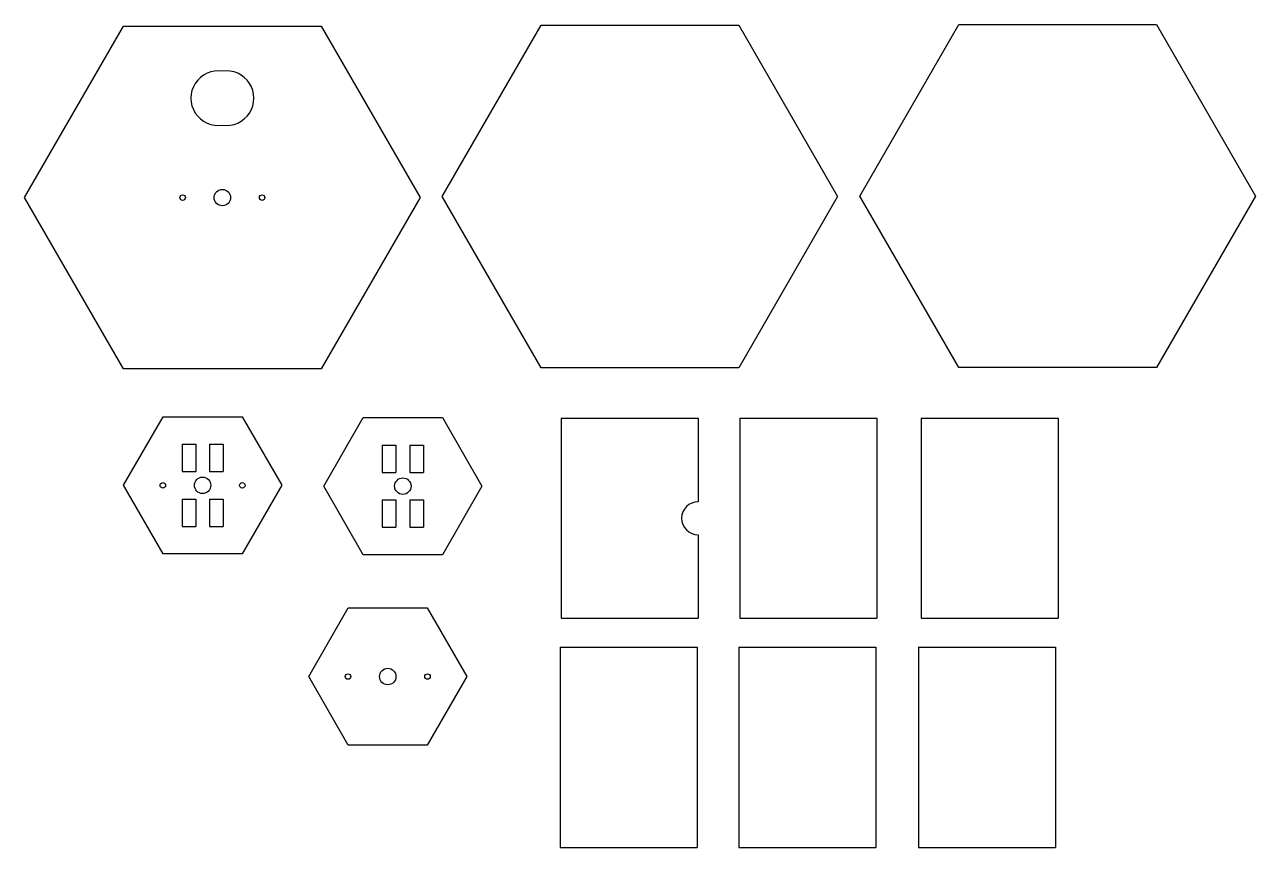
# Model space of a CAD drawing. Extents: x -248 to 201, y -220 to 80.
import ezdxf

# ---------------------------------------------------------------- set-up
doc = ezdxf.new("R2010")
doc.units = 0
doc.header["$MEASUREMENT"] = 0
doc.layers.add('VISIBLE', color=7, linetype='CONTINUOUS')

msp = doc.modelspace()

# ---------------------------------------------------------------- linework, layer by layer
at = {"layer": 'VISIBLE'}
for p, q in [((-247.67, 16.82), (-211.58, 79.32)), ((-211.58, 79.32), (-139.41, 79.32)), ((-139.41, 79.32), (-103.33, 16.82)), ((-95.31, 17.24), (-59.23, 79.74)), ((-59.23, 79.74), (12.94, 79.74)), ((12.94, 79.74), (49.02, 17.24)), ((57.12, 17.4), (93.21, 79.9)), ((93.21, 79.9), (165.37, 79.9)), ((165.37, 79.9), (201.46, 17.4)), ((-211.58, -45.68), (-247.67, 16.82)), ((-103.33, 16.82), (-139.41, -45.68)), ((-59.23, -45.26), (-95.31, 17.24)), ((49.02, 17.24), (12.94, -45.26)), ((93.21, -45.1), (57.12, 17.4)), ((201.46, 17.4), (165.37, -45.1)), ((-139.41, -45.68), (-211.58, -45.68)), ((12.94, -45.26), (-59.23, -45.26)), ((165.37, -45.1), (93.21, -45.1)), ((-211.59, -88.11), (-197.16, -63.11)), ((-197.16, -63.11), (-168.29, -63.11)), ((-168.29, -63.11), (-153.85, -88.11)), ((-138.52, -88.41), (-124.08, -63.41)), ((-124.08, -63.41), (-95.22, -63.41)), ((-95.22, -63.41), (-80.78, -88.41)), ((-51.92, -63.61), (-1.92, -63.61)), ((-51.92, -63.61), (-51.92, -136.61)), ((-1.92, -63.61), (-1.92, -94.11)), ((13.34, -63.61), (63.34, -63.61)), ((13.34, -63.61), (13.34, -136.61)), ((63.34, -63.61), (63.34, -136.61)), ((79.52, -63.61), (129.52, -63.61)), ((79.52, -63.61), (79.52, -136.61)), ((129.52, -63.61), (129.52, -136.61)), ((-190.22, -73.11), (-185.22, -73.11)), ((-190.22, -73.11), (-190.22, -83.11)), ((-185.22, -73.11), (-185.22, -83.11)), ((-180.22, -73.11), (-175.22, -73.11)), ((-180.22, -73.11), (-180.22, -83.11)), ((-175.22, -73.11), (-175.22, -83.11)), ((-117.15, -73.41), (-112.15, -73.41)), ((-117.15, -73.41), (-117.15, -83.41)), ((-112.15, -73.41), (-112.15, -83.41)), ((-107.15, -73.41), (-102.15, -73.41)), ((-107.15, -73.41), (-107.15, -83.41)), ((-102.15, -73.41), (-102.15, -83.41)), ((-190.22, -83.11), (-185.22, -83.11)), ((-180.22, -83.11), (-175.22, -83.11)), ((-117.15, -83.41), (-112.15, -83.41)), ((-107.15, -83.41), (-102.15, -83.41)), ((-197.16, -113.11), (-211.59, -88.11)), ((-153.85, -88.11), (-168.29, -113.11)), ((-124.08, -113.41), (-138.52, -88.41)), ((-80.78, -88.41), (-95.22, -113.41)), ((-190.22, -93.11), (-185.22, -93.11)), ((-190.22, -93.11), (-190.22, -103.11)), ((-185.22, -93.11), (-185.22, -103.11)), ((-180.22, -93.11), (-175.22, -93.11)), ((-180.22, -93.11), (-180.22, -103.11)), ((-175.22, -93.11), (-175.22, -103.11)), ((-117.15, -93.41), (-112.15, -93.41)), ((-117.15, -93.41), (-117.15, -103.41)), ((-112.15, -93.41), (-112.15, -103.41)), ((-107.15, -93.41), (-102.15, -93.41)), ((-107.15, -93.41), (-107.15, -103.41)), ((-102.15, -93.41), (-102.15, -103.41)), ((-190.22, -103.11), (-185.22, -103.11)), ((-180.22, -103.11), (-175.22, -103.11)), ((-117.15, -103.41), (-112.15, -103.41)), ((-107.15, -103.41), (-102.15, -103.41)), ((-1.92, -106.11), (-1.92, -136.61)), ((-168.29, -113.11), (-197.16, -113.11)), ((-95.22, -113.41), (-124.08, -113.41)), ((-144.01, -157.84), (-129.58, -132.84)), ((-129.58, -132.84), (-100.71, -132.84)), ((-100.71, -132.84), (-86.28, -157.84)), ((-51.92, -136.61), (-1.92, -136.61)), ((13.34, -136.61), (63.34, -136.61)), ((79.52, -136.61), (129.52, -136.61)), ((-52.23, -147.14), (-2.23, -147.14)), ((-52.23, -147.14), (-52.23, -220.14)), ((-2.23, -147.14), (-2.23, -220.14)), ((13, -147.14), (63, -147.14)), ((13, -147.14), (13, -220.14)), ((63, -147.14), (63, -220.14)), ((78.56, -147.14), (128.56, -147.14)), ((78.56, -147.14), (78.56, -220.14)), ((128.56, -147.14), (128.56, -220.14)), ((-129.58, -182.84), (-144.01, -157.84)), ((-86.28, -157.84), (-100.71, -182.84)), ((-100.71, -182.84), (-129.58, -182.84)), ((-52.23, -220.14), (-2.23, -220.14)), ((13, -220.14), (63, -220.14)), ((78.56, -220.14), (128.56, -220.14))]:
    msp.add_line(p, q, dxfattribs=at)
for centre, radius in [((-175.5, 16.82), 3), ((-190, 16.82), 1), ((-161, 16.82), 1), ((-182.72, -88.11), 3), ((-197.22, -88.11), 1), ((-168.22, -88.11), 1), ((-109.65, -88.41), 3), ((-129.65, -157.84), 1), ((-115.15, -157.84), 3), ((-100.65, -157.84), 1)]:
    msp.add_circle(centre, radius, dxfattribs=at)
for centre, radius, start, end in [((-177.07, 53.07), 9.93, 80.8735, 279.1265), ((-173.92, 53.07), 9.93, 260.8735, 99.1265), ((-1.9, -100.11), 6, 90.1778, 269.8222)]:
    msp.add_arc(centre, radius, start, end, dxfattribs=at)

doc.saveas('drawing.dxf')
